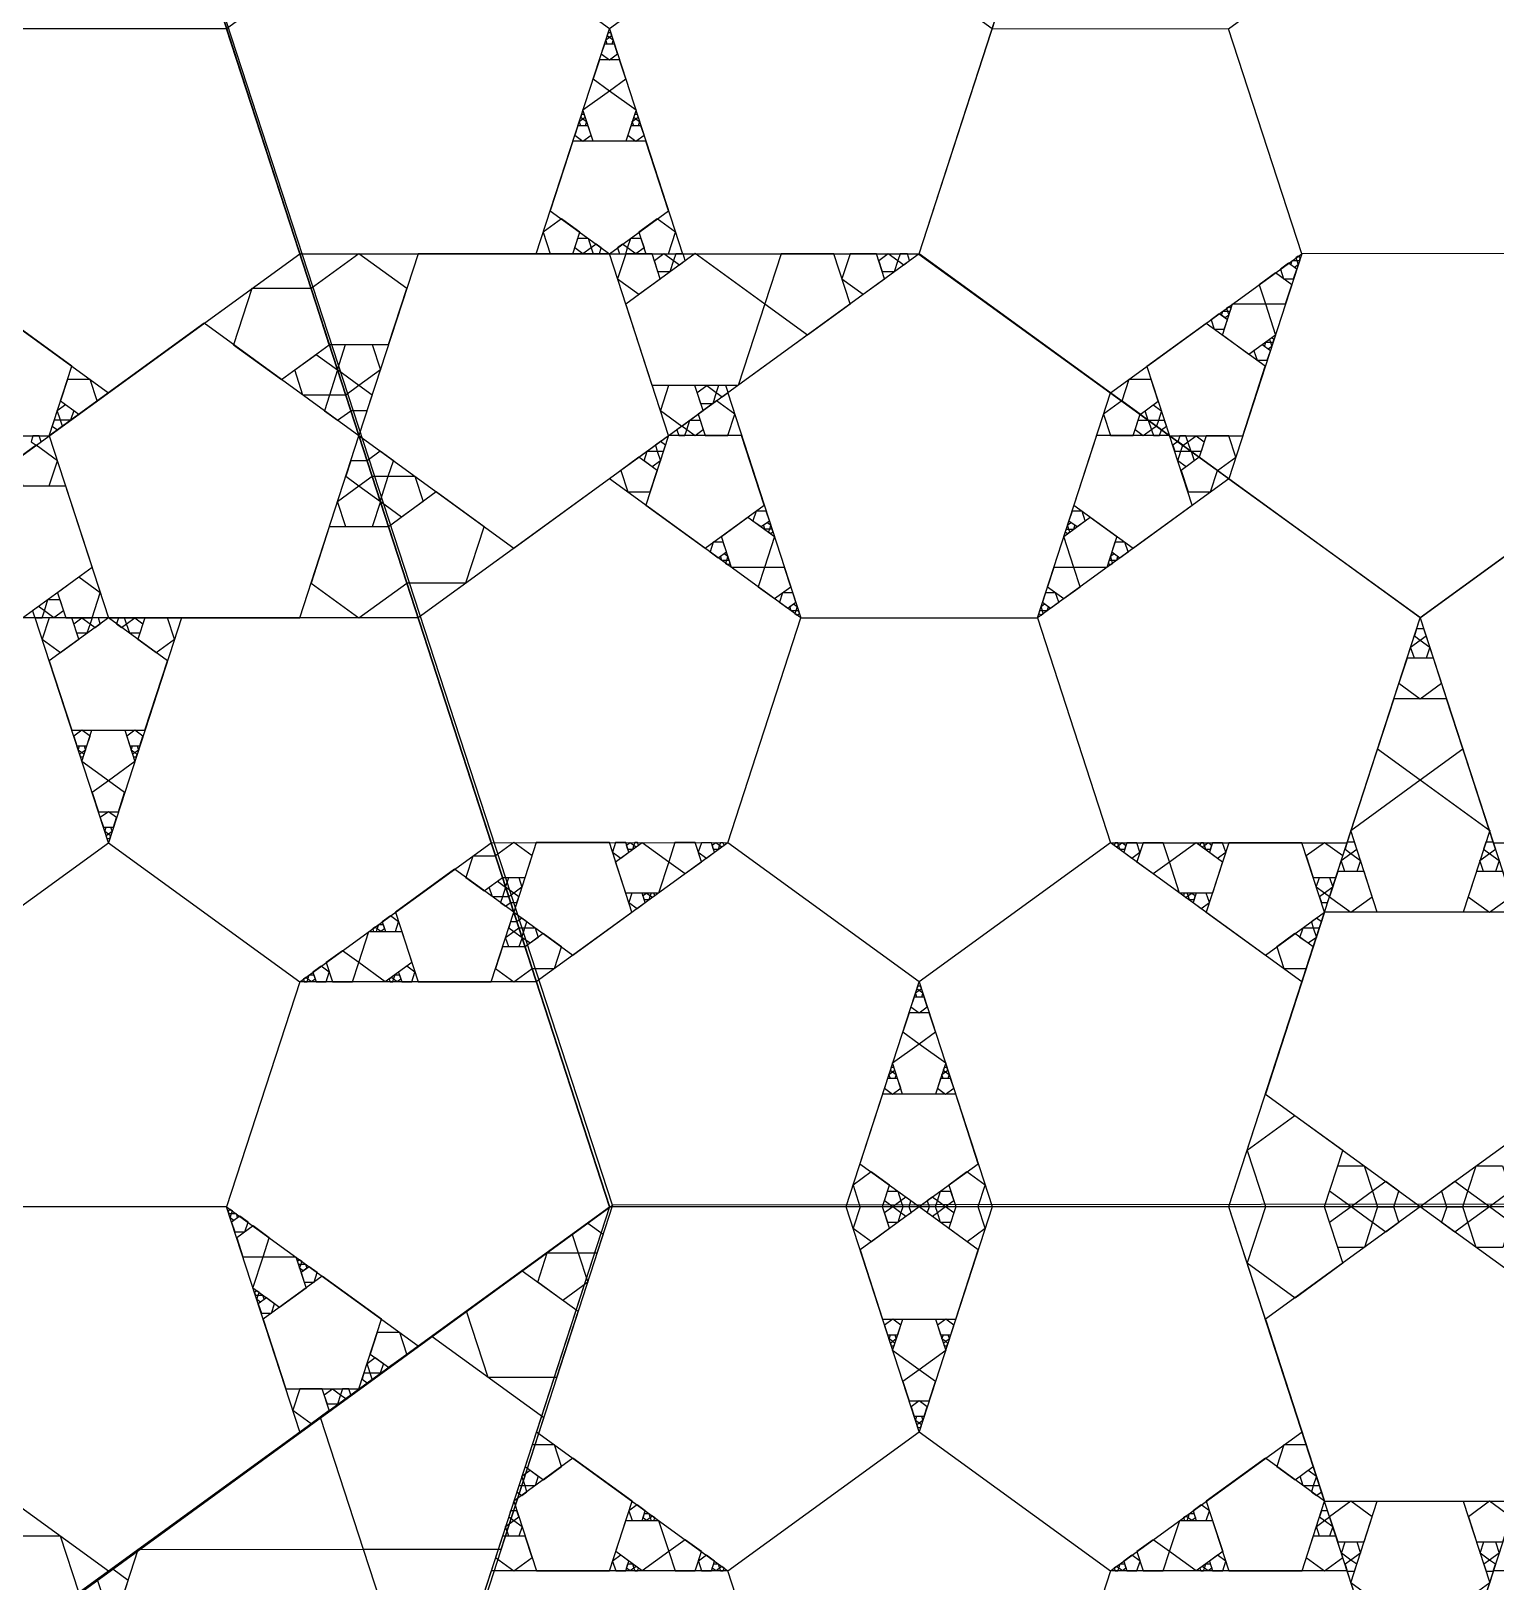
# Model space of a CAD drawing. Header units: inches. Extents: x -578 to 126, y -85 to 118.
# Drawn here: x -297.91 to -282.41, y -20.01 to -3.61 of the extents above; entities that cross this region are included whole.
import ezdxf

# ---------------------------------------------------------------- set-up
doc = ezdxf.new("R2010")
doc.units = ezdxf.units.IN
doc.header["$MEASUREMENT"] = 0
doc.layers.add('drawing', color=7, linetype='Continuous')

msp = doc.modelspace()

# ---------------------------------------------------------------- linework, layer by layer
for points in [[(-283.21, 10.365), (-269.323, 0.299), (-274.606, -16.019), (-291.757, -16.037), (-297.075, 0.269)], [(-288.515, -5.97), (-286.49, 0.261), (-279.939, 0.26), (-277.915, -5.97), (-283.215, -9.821)], [(-284.468, -5.97), (-285.244, -3.591), (-283.221, -2.118), (-281.195, -3.587), (-281.966, -5.967)], [(-287.264, -9.821), (-286.49, -12.201), (-288.515, -13.671), (-290.539, -12.201), (-289.766, -9.821)], [(-299.114, -13.672), (-297.09, -12.201), (-295.065, -13.672), (-295.839, -16.052), (-298.341, -16.052)], [(-287.263, -22.282), (-289.765, -22.282), (-290.539, -19.903), (-288.514, -18.432), (-286.49, -19.903)]]:
    msp.add_lwpolyline(points, close=True)
at = {"layer": 'drawing'}
for points in [[(-291.791, -16.051), (-274.639, -16.052), (-269.339, 0.26), (-283.214, 10.342), (-297.09, 0.261)], [(-286.49, 0.261), (-291.79, 4.111), (-297.09, 0.261), (-295.066, -5.97), (-288.515, -5.97)], [(-286.49, 0.261), (-291.79, 4.111), (-297.09, 0.261), (-295.066, -5.97), (-288.515, -5.97)], [(-305.666, -26.133), (-291.79, -16.052), (-297.09, 0.26), (-314.241, 0.26), (-319.541, -16.052)], [(-297.075, 0.269), (-314.226, 0.251), (-319.509, -16.067), (-305.622, -26.133), (-291.757, -16.037)], [(-300.366, -9.821), (-295.065, -5.971), (-297.09, 0.26), (-303.641, 0.26), (-305.666, -5.971)], [(-300.366, -9.821), (-295.065, -5.971), (-297.09, 0.26), (-303.641, 0.26), (-305.666, -5.971)], [(-283.213, -9.82), (-277.917, -5.963), (-279.948, 0.265), (-286.499, 0.258), (-288.517, -5.974)], [(-293.815, -2.119), (-295.839, -3.59), (-295.066, -5.97), (-292.564, -5.97), (-291.79, -3.59)], [(-291.79, -3.59), (-291.017, -5.97), (-288.515, -5.97), (-287.741, -3.59), (-289.766, -2.119)], [(-299.114, -5.971), (-297.09, -7.441), (-295.065, -5.971), (-295.839, -3.591), (-298.341, -3.591)], [(-285.244, -3.591), (-287.746, -3.594), (-288.517, -5.974), (-286.491, -7.443), (-284.468, -5.97)], [(-291.876, -3.855), (-291.79, -3.918), (-291.704, -3.855), (-291.737, -3.754), (-291.843, -3.754)], [(-291.829, -3.708), (-291.79, -3.68), (-291.752, -3.708), (-291.766, -3.754), (-291.814, -3.754)], [(-291.814, -3.663), (-291.79, -3.68), (-291.767, -3.663), (-291.776, -3.635), (-291.805, -3.635)], [(-291.963, -4.12), (-291.79, -4.246), (-291.618, -4.12), (-291.684, -3.918), (-291.897, -3.918)], [(-292.071, -4.45), (-291.79, -4.246), (-291.509, -4.45), (-291.617, -4.78), (-291.964, -4.78)], [(-292.109, -4.571), (-292.07, -4.542), (-292.032, -4.571), (-292.046, -4.616), (-292.094, -4.616)], [(-292.094, -4.525), (-292.07, -4.542), (-292.047, -4.525), (-292.056, -4.497), (-292.085, -4.497)], [(-291.549, -4.571), (-291.51, -4.542), (-291.471, -4.571), (-291.486, -4.616), (-291.534, -4.616)], [(-291.534, -4.525), (-291.51, -4.542), (-291.486, -4.525), (-291.495, -4.497), (-291.525, -4.497)], [(-292.157, -4.717), (-292.07, -4.78), (-291.984, -4.717), (-292.017, -4.616), (-292.124, -4.616)], [(-291.596, -4.717), (-291.51, -4.78), (-291.424, -4.717), (-291.457, -4.616), (-291.563, -4.616)], [(-292.416, -5.515), (-291.79, -5.97), (-291.165, -5.515), (-291.404, -4.78), (-292.177, -4.78)], [(-292.416, -5.515), (-291.79, -5.97), (-291.165, -5.515), (-291.404, -4.78), (-292.177, -4.78)], [(-292.296, -5.602), (-292.49, -5.743), (-292.416, -5.97), (-292.177, -5.97), (-292.103, -5.743)], [(-291.165, -5.97), (-291.091, -5.743), (-291.284, -5.602), (-291.478, -5.743), (-291.404, -5.97)], [(-292.016, -5.805), (-291.983, -5.907), (-292.07, -5.97), (-292.157, -5.907), (-292.123, -5.805)], [(-291.93, -5.869), (-291.983, -5.907), (-291.963, -5.97), (-291.897, -5.97), (-291.876, -5.907)], [(-291.618, -5.97), (-291.598, -5.907), (-291.651, -5.869), (-291.704, -5.907), (-291.684, -5.97)], [(-291.511, -5.97), (-291.598, -5.907), (-291.564, -5.805), (-291.457, -5.805), (-291.424, -5.907)], [(-293.934, -6.338), (-294.44, -5.97), (-294.946, -6.337), (-294.753, -6.932), (-294.128, -6.932)], [(-293.815, -5.97), (-294.44, -7.895), (-292.803, -9.085), (-291.165, -7.895), (-291.79, -5.97)], [(-293.815, -5.97), (-294.44, -7.895), (-292.803, -9.085), (-291.165, -7.895), (-291.79, -5.97)], [(-288.515, -5.97), (-293.815, -9.821), (-291.791, -16.051), (-285.239, -16.051), (-283.215, -9.821)], [(-288.515, -5.97), (-293.815, -9.821), (-291.791, -16.051), (-285.239, -16.051), (-283.215, -9.821)], [(-291.618, -5.97), (-291.704, -6.235), (-291.479, -6.399), (-291.253, -6.235), (-291.339, -5.97)], [(-290.882, -5.966), (-290.147, -6.5), (-290.428, -7.365), (-291.337, -7.365), (-291.618, -6.5)], [(-291.214, -5.969), (-291.113, -6.043), (-291.152, -6.162), (-291.277, -6.162), (-291.315, -6.043)], [(-291.089, -5.97), (-291.113, -6.043), (-291.051, -6.088), (-290.989, -6.043), (-291.012, -5.97)], [(-287.264, -9.821), (-286.49, -7.441), (-288.515, -5.97), (-290.539, -7.441), (-289.766, -9.821)], [(-289.975, -5.97), (-290.147, -6.5), (-289.696, -6.828), (-289.244, -6.5), (-289.417, -5.97)], [(-289.244, -5.97), (-289.331, -6.235), (-289.105, -6.399), (-288.88, -6.235), (-288.966, -5.97)], [(-288.841, -5.969), (-288.739, -6.043), (-288.778, -6.162), (-288.903, -6.162), (-288.942, -6.043)], [(-288.716, -5.97), (-288.739, -6.043), (-288.677, -6.088), (-288.615, -6.043), (-288.639, -5.97)], [(-284.468, -5.97), (-285.239, -8.351), (-283.213, -9.82), (-281.19, -8.347), (-281.966, -5.967)], [(-284.569, -6.043), (-284.521, -6.043), (-284.506, -6.089), (-284.545, -6.117), (-284.584, -6.089)], [(-284.53, -6.015), (-284.521, -6.043), (-284.492, -6.043), (-284.483, -6.015), (-284.506, -5.998)], [(-283.215, -9.821), (-281.19, -16.052), (-274.639, -16.052), (-272.615, -9.821), (-277.915, -5.97)], [(-283.215, -9.821), (-281.19, -16.052), (-274.639, -16.052), (-272.615, -9.821), (-277.915, -5.97)], [(-284.919, -6.298), (-284.853, -6.501), (-284.64, -6.501), (-284.574, -6.298), (-284.747, -6.173)], [(-284.693, -6.134), (-284.66, -6.235), (-284.554, -6.235), (-284.521, -6.134), (-284.607, -6.071)], [(-294.946, -6.338), (-295.572, -6.338), (-295.765, -6.933), (-295.259, -7.301), (-294.753, -6.933)], [(-285.2, -6.501), (-284.853, -6.501), (-284.745, -6.831), (-285.026, -7.035), (-285.307, -6.832)], [(-285.263, -6.549), (-285.254, -6.577), (-285.225, -6.577), (-285.216, -6.549), (-285.239, -6.532)], [(-298.489, -7.896), (-297.716, -7.896), (-297.477, -7.161), (-298.102, -6.706), (-298.728, -7.161)], [(-295.065, -9.821), (-294.44, -7.896), (-296.078, -6.706), (-297.716, -7.896), (-297.09, -9.821)], [(-295.065, -9.821), (-294.44, -7.896), (-296.078, -6.706), (-297.716, -7.896), (-297.09, -9.821)], [(-286.105, -7.162), (-285.865, -7.897), (-285.092, -7.896), (-284.854, -7.16), (-285.48, -6.707)], [(-286.105, -7.162), (-285.865, -7.897), (-285.092, -7.896), (-284.854, -7.16), (-285.48, -6.707)], [(-285.426, -6.668), (-285.393, -6.769), (-285.287, -6.769), (-285.254, -6.668), (-285.34, -6.605)], [(-285.302, -6.577), (-285.254, -6.577), (-285.239, -6.622), (-285.278, -6.65), (-285.317, -6.622)], [(-284.809, -6.878), (-284.8, -6.906), (-284.771, -6.906), (-284.762, -6.878), (-284.786, -6.86)], [(-294.665, -7.2), (-294.752, -7.467), (-295.033, -7.467), (-295.119, -7.2), (-294.892, -7.035)], [(-294.213, -7.2), (-294.44, -7.365), (-294.668, -7.2), (-294.581, -6.932), (-294.3, -6.932)], [(-284.973, -6.997), (-284.94, -7.098), (-284.833, -7.098), (-284.8, -6.996), (-284.887, -6.934)], [(-284.848, -6.906), (-284.8, -6.906), (-284.786, -6.951), (-284.824, -6.979), (-284.863, -6.951)], [(-297.209, -7.528), (-297.283, -7.301), (-297.522, -7.301), (-297.596, -7.528), (-297.403, -7.669)], [(-294.301, -7.466), (-294.44, -7.365), (-294.58, -7.466), (-294.527, -7.63), (-294.354, -7.63)], [(-291.165, -7.365), (-291.251, -7.63), (-291.025, -7.794), (-290.8, -7.63), (-290.886, -7.365)], [(-290.761, -7.364), (-290.66, -7.438), (-290.698, -7.557), (-290.824, -7.557), (-290.862, -7.438)], [(-290.636, -7.365), (-290.66, -7.438), (-290.597, -7.483), (-290.535, -7.438), (-290.559, -7.365)], [(-286.059, -7.302), (-286.298, -7.302), (-286.371, -7.53), (-286.178, -7.67), (-285.985, -7.529)], [(-294.579, -7.467), (-294.752, -7.467), (-294.805, -7.631), (-294.665, -7.732), (-294.526, -7.631)], [(-290.539, -7.895), (-290.465, -7.668), (-290.659, -7.528), (-290.852, -7.668), (-290.778, -7.895)], [(-286.371, -7.528), (-286.564, -7.668), (-286.49, -7.895), (-286.251, -7.895), (-286.178, -7.668)], [(-297.489, -7.732), (-297.596, -7.732), (-297.63, -7.63), (-297.543, -7.567), (-297.456, -7.63)], [(-285.951, -7.631), (-285.984, -7.733), (-286.092, -7.733), (-286.125, -7.631), (-286.038, -7.568)], [(-297.576, -7.795), (-297.596, -7.732), (-297.662, -7.732), (-297.683, -7.795), (-297.629, -7.833)], [(-290.992, -7.895), (-290.972, -7.833), (-291.025, -7.794), (-291.079, -7.833), (-291.058, -7.895)], [(-290.885, -7.896), (-290.972, -7.833), (-290.939, -7.731), (-290.832, -7.731), (-290.798, -7.833)], [(-286.091, -7.731), (-286.057, -7.833), (-286.144, -7.896), (-286.231, -7.833), (-286.198, -7.731)], [(-286.004, -7.794), (-286.057, -7.833), (-286.037, -7.895), (-285.971, -7.895), (-285.951, -7.833)], [(-285.918, -7.733), (-285.984, -7.733), (-286.004, -7.796), (-285.951, -7.834), (-285.898, -7.796)], [(-297.716, -8.426), (-297.629, -8.161), (-297.855, -7.997), (-298.08, -8.161), (-297.994, -8.426)], [(-297.888, -7.896), (-297.908, -7.959), (-297.855, -7.997), (-297.802, -7.959), (-297.822, -7.896)], [(-290.392, -7.895), (-291.165, -7.895), (-291.404, -8.631), (-290.778, -9.085), (-290.153, -8.631)], [(-291.304, -7.997), (-291.284, -8.059), (-291.218, -8.059), (-291.198, -7.997), (-291.251, -7.958)], [(-285.626, -8.631), (-285.865, -7.895), (-286.638, -7.895), (-286.877, -8.631), (-286.251, -9.085)], [(-285.626, -8.631), (-285.865, -7.895), (-286.638, -7.895), (-286.877, -8.631), (-286.251, -9.085)], [(-285.811, -8.059), (-285.746, -8.059), (-285.725, -7.997), (-285.779, -7.958), (-285.832, -7.997)], [(-285.725, -7.998), (-285.672, -7.959), (-285.693, -7.897), (-285.758, -7.897), (-285.779, -7.959)], [(-285.639, -8.061), (-285.672, -7.959), (-285.585, -7.896), (-285.499, -7.959), (-285.532, -8.061)], [(-285.358, -8.264), (-285.165, -8.123), (-285.239, -7.896), (-285.478, -7.897), (-285.552, -8.124)], [(-294.579, -8.325), (-294.44, -8.426), (-294.3, -8.325), (-294.354, -8.161), (-294.526, -8.161)], [(-294.301, -8.324), (-294.129, -8.324), (-294.075, -8.16), (-294.215, -8.059), (-294.354, -8.16)], [(-291.671, -8.263), (-291.597, -8.49), (-291.358, -8.49), (-291.284, -8.263), (-291.478, -8.122)], [(-291.391, -8.059), (-291.284, -8.059), (-291.251, -8.161), (-291.338, -8.224), (-291.424, -8.161)], [(-285.779, -8.161), (-285.746, -8.059), (-285.638, -8.059), (-285.605, -8.161), (-285.692, -8.224)], [(-285.671, -8.49), (-285.432, -8.49), (-285.359, -8.263), (-285.552, -8.123), (-285.745, -8.263)], [(-294.216, -8.591), (-294.129, -8.324), (-293.848, -8.324), (-293.761, -8.591), (-293.988, -8.757)], [(-289.766, -9.821), (-291.79, -8.35), (-293.815, -9.821), (-293.042, -12.2), (-290.539, -12.201)], [(-286.49, -12.201), (-283.988, -12.201), (-283.215, -9.821), (-285.239, -8.35), (-287.264, -9.821)], [(-279.166, -9.821), (-281.19, -8.35), (-283.215, -9.821), (-282.442, -12.201), (-279.939, -12.201)], [(-297.998, -9.825), (-298.733, -9.291), (-298.452, -8.426), (-297.543, -8.426), (-297.262, -9.291)], [(-294.667, -8.591), (-294.44, -8.426), (-294.213, -8.591), (-294.299, -8.859), (-294.58, -8.859)], [(-293.934, -9.453), (-293.309, -9.453), (-293.115, -8.858), (-293.622, -8.49), (-294.128, -8.858)], [(-290.044, -8.96), (-290.151, -9.29), (-290.499, -9.29), (-290.606, -8.96), (-290.325, -8.756)], [(-290.132, -8.693), (-290.239, -8.693), (-290.272, -8.795), (-290.186, -8.857), (-290.099, -8.795)], [(-290.084, -8.84), (-290.099, -8.885), (-290.147, -8.885), (-290.162, -8.84), (-290.123, -8.812)], [(-286.531, -9.29), (-286.878, -9.29), (-286.986, -8.96), (-286.705, -8.756), (-286.424, -8.96)], [(-286.883, -8.886), (-286.93, -8.886), (-286.945, -8.84), (-286.906, -8.812), (-286.868, -8.84)], [(-286.758, -8.795), (-286.791, -8.693), (-286.897, -8.693), (-286.93, -8.795), (-286.844, -8.857)], [(-294.946, -9.454), (-294.44, -9.821), (-293.934, -9.454), (-294.127, -8.859), (-294.753, -8.859)], [(-290.07, -8.885), (-290.099, -8.885), (-290.108, -8.913), (-290.084, -8.931), (-290.061, -8.913)], [(-286.921, -8.913), (-286.93, -8.886), (-286.96, -8.886), (-286.969, -8.913), (-286.945, -8.931)], [(-290.586, -9.023), (-290.692, -9.023), (-290.725, -9.124), (-290.639, -9.186), (-290.553, -9.124)], [(-290.538, -9.169), (-290.552, -9.215), (-290.6, -9.215), (-290.615, -9.169), (-290.576, -9.141)], [(-286.429, -9.215), (-286.477, -9.215), (-286.492, -9.169), (-286.453, -9.141), (-286.415, -9.169)], [(-286.305, -9.124), (-286.338, -9.023), (-286.444, -9.023), (-286.477, -9.124), (-286.391, -9.187)], [(-290.523, -9.215), (-290.552, -9.215), (-290.562, -9.243), (-290.538, -9.26), (-290.514, -9.243)], [(-289.938, -9.29), (-290.151, -9.29), (-290.217, -9.493), (-290.045, -9.618), (-289.872, -9.493)], [(-286.812, -9.493), (-286.878, -9.29), (-287.091, -9.29), (-287.157, -9.493), (-286.985, -9.618)], [(-286.468, -9.243), (-286.477, -9.215), (-286.506, -9.215), (-286.516, -9.243), (-286.492, -9.26)], [(-297.262, -9.821), (-297.176, -9.556), (-297.402, -9.392), (-297.627, -9.556), (-297.541, -9.821)], [(-297.666, -9.822), (-297.767, -9.748), (-297.729, -9.629), (-297.603, -9.629), (-297.565, -9.748)], [(-289.852, -9.556), (-289.959, -9.556), (-289.991, -9.657), (-289.905, -9.719), (-289.819, -9.657)], [(-289.804, -9.702), (-289.819, -9.748), (-289.867, -9.748), (-289.882, -9.702), (-289.843, -9.674)], [(-287.038, -9.657), (-287.071, -9.556), (-287.177, -9.556), (-287.21, -9.657), (-287.124, -9.719)], [(-302.39, -16.052), (-297.09, -19.903), (-291.79, -16.052), (-293.814, -9.821), (-300.366, -9.821)], [(-302.39, -16.052), (-297.09, -19.903), (-291.79, -16.052), (-293.814, -9.821), (-300.366, -9.821)], [(-297.09, -12.201), (-297.863, -9.821), (-300.366, -9.821), (-301.139, -12.201), (-299.114, -13.672)], [(-297.791, -9.821), (-297.767, -9.748), (-297.83, -9.703), (-297.892, -9.748), (-297.868, -9.821)], [(-297.716, -9.821), (-297.789, -10.049), (-297.596, -10.189), (-297.403, -10.049), (-297.477, -9.821)], [(-296.464, -10.276), (-297.09, -9.821), (-297.716, -10.276), (-297.477, -11.011), (-296.703, -11.011)], [(-296.464, -10.276), (-297.09, -9.821), (-297.716, -10.276), (-297.477, -11.011), (-296.703, -11.011)], [(-297.369, -9.821), (-297.283, -9.884), (-297.316, -9.986), (-297.423, -9.986), (-297.456, -9.884)], [(-297.262, -9.821), (-297.283, -9.884), (-297.229, -9.923), (-297.176, -9.884), (-297.196, -9.821)], [(-295.065, -13.672), (-293.041, -12.201), (-293.814, -9.821), (-296.317, -9.821), (-297.09, -12.201)], [(-296.951, -9.923), (-296.897, -9.884), (-296.918, -9.821), (-296.983, -9.821), (-297.004, -9.884)], [(-296.864, -9.986), (-296.897, -9.884), (-296.81, -9.821), (-296.724, -9.884), (-296.757, -9.986)], [(-296.584, -10.189), (-296.391, -10.049), (-296.464, -9.821), (-296.703, -9.821), (-296.777, -10.049)], [(-289.79, -9.748), (-289.819, -9.748), (-289.828, -9.776), (-289.804, -9.793), (-289.781, -9.776)], [(-287.202, -9.776), (-287.211, -9.748), (-287.24, -9.748), (-287.249, -9.776), (-287.225, -9.793)], [(-287.163, -9.748), (-287.211, -9.748), (-287.225, -9.702), (-287.187, -9.674), (-287.148, -9.702)], [(-283.277, -10.012), (-283.215, -10.057), (-283.153, -10.012), (-283.176, -9.939), (-283.253, -9.939)], [(-283.316, -10.131), (-283.215, -10.057), (-283.113, -10.131), (-283.152, -10.25), (-283.277, -10.25)], [(-283.44, -10.515), (-283.215, -10.679), (-282.989, -10.515), (-283.075, -10.25), (-283.354, -10.25)], [(-283.666, -11.209), (-283.215, -11.537), (-282.763, -11.209), (-282.936, -10.679), (-283.494, -10.679)], [(-297.284, -11.074), (-297.37, -11.011), (-297.456, -11.074), (-297.423, -11.175), (-297.317, -11.175)], [(-296.809, -11.341), (-297.09, -11.546), (-297.371, -11.341), (-297.264, -11.011), (-296.916, -11.011)], [(-296.724, -11.074), (-296.81, -11.011), (-296.896, -11.074), (-296.863, -11.175), (-296.757, -11.175)], [(-297.331, -11.221), (-297.37, -11.249), (-297.409, -11.221), (-297.394, -11.175), (-297.346, -11.175)], [(-297.346, -11.266), (-297.37, -11.249), (-297.394, -11.266), (-297.385, -11.294), (-297.355, -11.294)], [(-296.771, -11.221), (-296.81, -11.249), (-296.848, -11.221), (-296.834, -11.175), (-296.786, -11.175)], [(-296.786, -11.266), (-296.81, -11.249), (-296.834, -11.266), (-296.824, -11.294), (-296.795, -11.294)], [(-296.918, -11.671), (-297.09, -11.546), (-297.262, -11.671), (-297.196, -11.873), (-296.983, -11.873)], [(-283.95, -12.071), (-283.215, -11.537), (-282.479, -12.072), (-282.76, -12.936), (-283.669, -12.936)], [(-297.004, -11.936), (-297.09, -11.873), (-297.176, -11.936), (-297.143, -12.037), (-297.037, -12.037)], [(-297.051, -12.083), (-297.09, -12.111), (-297.129, -12.083), (-297.114, -12.037), (-297.066, -12.037)], [(-297.066, -12.128), (-297.09, -12.111), (-297.114, -12.128), (-297.105, -12.156), (-297.075, -12.156)], [(-292.609, -12.341), (-292.803, -12.2), (-292.996, -12.341), (-292.922, -12.568), (-292.683, -12.568)], [(-292.564, -12.2), (-292.803, -12.936), (-292.177, -13.39), (-291.552, -12.936), (-291.791, -12.2)], [(-292.564, -12.2), (-292.803, -12.936), (-292.177, -13.39), (-291.552, -12.936), (-291.791, -12.2)], [(-290.539, -12.201), (-292.564, -13.671), (-291.791, -16.051), (-289.288, -16.051), (-288.515, -13.671)], [(-291.725, -12.2), (-291.758, -12.302), (-291.671, -12.364), (-291.585, -12.302), (-291.618, -12.2)], [(-291.444, -12.199), (-291.163, -12.403), (-291.27, -12.733), (-291.617, -12.733), (-291.725, -12.403)], [(-291.57, -12.2), (-291.532, -12.228), (-291.547, -12.274), (-291.594, -12.274), (-291.609, -12.228)], [(-291.523, -12.2), (-291.532, -12.228), (-291.508, -12.246), (-291.484, -12.228), (-291.493, -12.2)], [(-291.097, -12.2), (-291.163, -12.403), (-290.99, -12.528), (-290.818, -12.403), (-290.884, -12.2)], [(-290.818, -12.201), (-290.851, -12.302), (-290.765, -12.364), (-290.679, -12.302), (-290.712, -12.201)], [(-290.664, -12.2), (-290.625, -12.228), (-290.64, -12.274), (-290.688, -12.274), (-290.703, -12.228)], [(-290.616, -12.201), (-290.625, -12.228), (-290.601, -12.246), (-290.578, -12.228), (-290.587, -12.201)], [(-288.515, -13.671), (-287.742, -16.051), (-285.239, -16.051), (-284.466, -13.672), (-286.49, -12.201)], [(-286.428, -12.246), (-286.405, -12.229), (-286.414, -12.201), (-286.443, -12.201), (-286.452, -12.229)], [(-286.39, -12.274), (-286.405, -12.229), (-286.366, -12.2), (-286.327, -12.229), (-286.342, -12.274)], [(-286.265, -12.364), (-286.179, -12.302), (-286.212, -12.201), (-286.318, -12.201), (-286.351, -12.302)], [(-286.039, -12.528), (-285.867, -12.403), (-285.933, -12.201), (-286.146, -12.201), (-286.212, -12.403)], [(-285.76, -12.734), (-285.867, -12.403), (-285.586, -12.199), (-285.305, -12.403), (-285.412, -12.734)], [(-285.522, -12.246), (-285.498, -12.229), (-285.507, -12.201), (-285.536, -12.201), (-285.546, -12.229)], [(-285.483, -12.274), (-285.498, -12.229), (-285.459, -12.2), (-285.421, -12.229), (-285.435, -12.274)], [(-284.853, -13.391), (-284.227, -12.936), (-284.466, -12.201), (-285.239, -12.201), (-285.478, -12.936)], [(-284.853, -13.391), (-284.227, -12.936), (-284.466, -12.201), (-285.239, -12.201), (-285.478, -12.936)], [(-285.358, -12.365), (-285.272, -12.302), (-285.305, -12.201), (-285.412, -12.201), (-285.444, -12.302)], [(-284.034, -12.341), (-284.227, -12.201), (-284.42, -12.341), (-284.347, -12.568), (-284.108, -12.568)], [(-284.01, -12.269), (-283.948, -12.314), (-283.886, -12.269), (-283.91, -12.196), (-283.987, -12.196)], [(-282.544, -12.269), (-282.481, -12.314), (-282.419, -12.269), (-282.443, -12.196), (-282.52, -12.196)], [(-292.995, -12.342), (-293.234, -12.342), (-293.308, -12.569), (-293.115, -12.709), (-292.922, -12.569)], [(-284.05, -12.388), (-283.948, -12.314), (-283.847, -12.388), (-283.886, -12.507), (-284.011, -12.507)], [(-282.583, -12.388), (-282.481, -12.314), (-282.38, -12.388), (-282.419, -12.507), (-282.544, -12.507)], [(-293.041, -13.672), (-292.802, -12.937), (-293.428, -12.482), (-294.053, -12.937), (-293.814, -13.672)], [(-293.041, -13.672), (-292.802, -12.937), (-293.428, -12.482), (-294.053, -12.937), (-293.814, -13.672)], [(-292.888, -12.671), (-292.921, -12.773), (-293.028, -12.773), (-293.062, -12.671), (-292.975, -12.608)], [(-292.716, -12.67), (-292.803, -12.733), (-292.89, -12.67), (-292.856, -12.568), (-292.749, -12.568)], [(-284.14, -12.67), (-284.227, -12.734), (-284.314, -12.67), (-284.281, -12.568), (-284.173, -12.568)], [(-284.174, -12.772), (-283.948, -12.936), (-283.723, -12.772), (-283.809, -12.507), (-284.088, -12.507)], [(-282.707, -12.772), (-282.481, -12.936), (-282.256, -12.772), (-282.342, -12.507), (-282.621, -12.507)], [(-292.855, -12.773), (-292.921, -12.773), (-292.941, -12.835), (-292.888, -12.874), (-292.835, -12.835)], [(-292.749, -12.772), (-292.803, -12.733), (-292.856, -12.772), (-292.836, -12.835), (-292.77, -12.835)], [(-291.552, -12.733), (-291.584, -12.835), (-291.498, -12.897), (-291.412, -12.835), (-291.445, -12.733)], [(-291.397, -12.733), (-291.359, -12.761), (-291.373, -12.807), (-291.421, -12.807), (-291.436, -12.761)], [(-291.35, -12.733), (-291.359, -12.761), (-291.335, -12.778), (-291.311, -12.761), (-291.32, -12.733)], [(-285.695, -12.779), (-285.671, -12.761), (-285.68, -12.734), (-285.71, -12.734), (-285.719, -12.761)], [(-285.656, -12.807), (-285.671, -12.761), (-285.632, -12.733), (-285.594, -12.761), (-285.609, -12.807)], [(-285.531, -12.897), (-285.445, -12.835), (-285.478, -12.734), (-285.585, -12.734), (-285.618, -12.835)], [(-284.174, -12.772), (-284.227, -12.734), (-284.28, -12.772), (-284.26, -12.835), (-284.194, -12.835)], [(-284.853, -14.861), (-283.215, -16.051), (-281.577, -14.862), (-282.203, -12.936), (-284.227, -12.936)], [(-294.255, -13.139), (-294.246, -13.111), (-294.27, -13.094), (-294.294, -13.111), (-294.285, -13.139)], [(-294.208, -13.139), (-294.246, -13.111), (-294.231, -13.066), (-294.184, -13.066), (-294.169, -13.111)], [(-294.053, -13.139), (-294.02, -13.038), (-294.107, -12.975), (-294.193, -13.038), (-294.16, -13.139)], [(-292.855, -13.1), (-292.802, -13.139), (-292.749, -13.1), (-292.769, -13.038), (-292.835, -13.038)], [(-292.75, -13.1), (-292.684, -13.1), (-292.663, -13.037), (-292.717, -12.998), (-292.77, -13.037)], [(-292.717, -13.202), (-292.684, -13.1), (-292.576, -13.1), (-292.543, -13.202), (-292.63, -13.265)], [(-284.453, -13.1), (-284.346, -13.1), (-284.313, -13.202), (-284.4, -13.265), (-284.487, -13.202)], [(-284.366, -13.037), (-284.346, -13.1), (-284.28, -13.1), (-284.26, -13.037), (-284.313, -12.999)], [(-294.161, -13.674), (-294.442, -13.469), (-294.335, -13.139), (-293.987, -13.139), (-293.88, -13.469)], [(-292.889, -13.202), (-292.802, -13.139), (-292.715, -13.202), (-292.748, -13.304), (-292.856, -13.304)], [(-292.609, -13.531), (-292.371, -13.531), (-292.297, -13.304), (-292.49, -13.163), (-292.683, -13.304)], [(-284.733, -13.304), (-284.659, -13.531), (-284.42, -13.531), (-284.347, -13.304), (-284.54, -13.163)], [(-294.508, -13.672), (-294.442, -13.469), (-294.614, -13.344), (-294.787, -13.469), (-294.721, -13.672)], [(-292.995, -13.532), (-292.802, -13.672), (-292.609, -13.532), (-292.683, -13.304), (-292.922, -13.304)], [(-294.941, -13.672), (-294.98, -13.644), (-294.965, -13.599), (-294.917, -13.599), (-294.902, -13.644)], [(-294.787, -13.672), (-294.754, -13.571), (-294.84, -13.508), (-294.926, -13.571), (-294.893, -13.672)], [(-294.034, -13.672), (-294.073, -13.644), (-294.058, -13.599), (-294.01, -13.599), (-293.996, -13.644)], [(-293.88, -13.672), (-293.847, -13.571), (-293.933, -13.508), (-294.02, -13.571), (-293.987, -13.672)], [(-295.839, -16.052), (-293.814, -17.523), (-291.79, -16.052), (-292.563, -13.672), (-295.065, -13.672)], [(-294.989, -13.672), (-294.98, -13.644), (-295.003, -13.627), (-295.027, -13.644), (-295.018, -13.672)], [(-294.082, -13.672), (-294.073, -13.644), (-294.097, -13.627), (-294.121, -13.644), (-294.111, -13.672)], [(-288.554, -13.79), (-288.515, -13.762), (-288.476, -13.79), (-288.491, -13.835), (-288.539, -13.835)], [(-288.539, -13.744), (-288.515, -13.762), (-288.491, -13.744), (-288.5, -13.717), (-288.53, -13.717)], [(-288.601, -13.937), (-288.515, -13.999), (-288.429, -13.937), (-288.462, -13.835), (-288.568, -13.835)], [(-288.687, -14.202), (-288.515, -14.327), (-288.343, -14.202), (-288.408, -13.999), (-288.621, -13.999)], [(-288.796, -14.531), (-288.515, -14.327), (-288.234, -14.531), (-288.341, -14.861), (-288.689, -14.861)], [(-288.819, -14.607), (-288.795, -14.624), (-288.771, -14.607), (-288.78, -14.579), (-288.81, -14.579)], [(-288.259, -14.607), (-288.235, -14.624), (-288.211, -14.607), (-288.22, -14.579), (-288.249, -14.579)], [(-288.881, -14.799), (-288.795, -14.861), (-288.709, -14.799), (-288.742, -14.697), (-288.848, -14.697)], [(-288.834, -14.652), (-288.795, -14.624), (-288.756, -14.652), (-288.771, -14.697), (-288.819, -14.697)], [(-288.321, -14.799), (-288.235, -14.861), (-288.149, -14.799), (-288.182, -14.697), (-288.288, -14.697)], [(-288.274, -14.652), (-288.235, -14.624), (-288.196, -14.652), (-288.211, -14.697), (-288.259, -14.697)], [(-289.141, -15.597), (-288.515, -16.051), (-287.889, -15.597), (-288.128, -14.861), (-288.902, -14.861)], [(-289.141, -15.597), (-288.515, -16.051), (-287.889, -15.597), (-288.128, -14.861), (-288.902, -14.861)], [(-284.54, -15.089), (-285.046, -15.456), (-284.853, -16.051), (-284.227, -16.051), (-284.034, -15.456)], [(-289.021, -15.684), (-289.214, -15.824), (-289.141, -16.051), (-288.902, -16.051), (-288.828, -15.824)], [(-287.889, -16.051), (-287.816, -15.824), (-288.009, -15.684), (-288.202, -15.824), (-288.128, -16.051)], [(-283.806, -15.62), (-283.719, -15.888), (-283.947, -16.053), (-284.174, -15.888), (-284.087, -15.62)], [(-282.483, -16.053), (-282.711, -15.888), (-282.624, -15.62), (-282.343, -15.62), (-282.256, -15.888)], [(-288.741, -15.887), (-288.708, -15.989), (-288.794, -16.052), (-288.881, -15.989), (-288.848, -15.887)], [(-288.236, -16.052), (-288.322, -15.989), (-288.289, -15.887), (-288.182, -15.887), (-288.149, -15.989)], [(-283.58, -15.786), (-283.719, -15.888), (-283.666, -16.052), (-283.494, -16.052), (-283.44, -15.888)], [(-282.764, -16.052), (-282.711, -15.888), (-282.85, -15.786), (-282.989, -15.888), (-282.936, -16.052)], [(-298.341, -16.052), (-299.114, -18.432), (-297.09, -19.903), (-295.065, -18.432), (-295.839, -16.052)], [(-283.214, -42.445), (-269.338, -32.364), (-274.639, -16.052), (-291.79, -16.052), (-297.09, -32.364)], [(-291.757, -16.037), (-297.04, -32.355), (-283.153, -42.421), (-269.288, -32.325), (-274.606, -16.019)], [(-283.214, -22.282), (-285.239, -16.052), (-291.79, -16.052), (-293.814, -22.282), (-288.514, -26.133)], [(-283.214, -22.282), (-285.239, -16.052), (-291.79, -16.052), (-293.814, -22.282), (-288.514, -26.133)], [(-288.514, -18.432), (-289.288, -16.052), (-291.79, -16.052), (-292.563, -18.432), (-290.539, -19.903)], [(-289.14, -16.052), (-289.214, -16.279), (-289.02, -16.42), (-288.827, -16.279), (-288.901, -16.052)], [(-287.889, -16.506), (-288.514, -16.052), (-289.14, -16.506), (-288.901, -17.242), (-288.128, -17.242)], [(-287.889, -16.506), (-288.514, -16.052), (-289.14, -16.506), (-288.901, -17.242), (-288.128, -17.242)], [(-288.794, -16.051), (-288.707, -16.114), (-288.74, -16.217), (-288.847, -16.217), (-288.881, -16.114)], [(-288.654, -15.95), (-288.708, -15.989), (-288.687, -16.051), (-288.621, -16.051), (-288.601, -15.989)], [(-288.687, -16.052), (-288.707, -16.114), (-288.654, -16.153), (-288.6, -16.114), (-288.621, -16.052)], [(-286.49, -19.903), (-284.465, -18.432), (-285.239, -16.052), (-287.741, -16.052), (-288.514, -18.432)], [(-288.343, -16.051), (-288.322, -15.989), (-288.376, -15.95), (-288.429, -15.989), (-288.409, -16.051)], [(-288.375, -16.153), (-288.322, -16.114), (-288.342, -16.052), (-288.408, -16.052), (-288.428, -16.114)], [(-288.288, -16.217), (-288.322, -16.114), (-288.235, -16.051), (-288.148, -16.114), (-288.181, -16.217)], [(-288.008, -16.42), (-287.815, -16.279), (-287.889, -16.052), (-288.128, -16.052), (-288.202, -16.279)], [(-284.852, -16.052), (-285.045, -16.647), (-284.539, -17.015), (-284.033, -16.647), (-284.226, -16.052)], [(-281.576, -17.242), (-283.214, -16.052), (-284.852, -17.242), (-284.226, -19.167), (-282.202, -19.167)], [(-281.576, -17.242), (-283.214, -16.052), (-284.852, -17.242), (-284.226, -19.167), (-282.202, -19.167)], [(-283.946, -16.051), (-283.719, -16.216), (-283.805, -16.483), (-284.086, -16.483), (-284.173, -16.216)], [(-283.665, -16.052), (-283.719, -16.216), (-283.579, -16.317), (-283.44, -16.216), (-283.493, -16.052)], [(-277.914, -26.133), (-272.614, -22.282), (-274.639, -16.052), (-281.19, -16.052), (-283.214, -22.282)], [(-277.914, -26.133), (-272.614, -22.282), (-274.639, -16.052), (-281.19, -16.052), (-283.214, -22.282)], [(-282.849, -16.317), (-282.71, -16.216), (-282.763, -16.052), (-282.935, -16.052), (-282.989, -16.216)], [(-282.623, -16.483), (-282.71, -16.216), (-282.483, -16.051), (-282.255, -16.216), (-282.342, -16.483)], [(-295.815, -16.125), (-295.786, -16.125), (-295.777, -16.097), (-295.8, -16.08), (-295.824, -16.097)], [(-295.8, -16.17), (-295.786, -16.125), (-295.738, -16.125), (-295.723, -16.17), (-295.762, -16.198)], [(-295.753, -16.317), (-295.646, -16.317), (-295.613, -16.216), (-295.699, -16.153), (-295.786, -16.216)], [(-292.183, -16.347), (-292.12, -16.538), (-291.919, -16.538), (-291.857, -16.346), (-292.02, -16.228)], [(-295.666, -16.582), (-295.453, -16.582), (-295.388, -16.38), (-295.56, -16.254), (-295.732, -16.38)], [(-292.448, -16.538), (-292.12, -16.538), (-292.019, -16.849), (-292.284, -17.042), (-292.549, -16.85)], [(-295.561, -16.913), (-295.453, -16.582), (-295.106, -16.582), (-294.999, -16.913), (-295.28, -17.117)], [(-295.082, -16.658), (-295.052, -16.658), (-295.043, -16.63), (-295.067, -16.613), (-295.091, -16.63)], [(-295.067, -16.703), (-295.052, -16.658), (-295.004, -16.658), (-294.99, -16.703), (-295.028, -16.731)], [(-295.019, -16.85), (-294.913, -16.85), (-294.88, -16.749), (-294.966, -16.686), (-295.052, -16.749)], [(-295.213, -17.977), (-294.44, -17.977), (-294.201, -17.242), (-294.827, -16.787), (-295.452, -17.242)], [(-295.213, -17.977), (-294.44, -17.977), (-294.201, -17.242), (-294.827, -16.787), (-295.452, -17.242)], [(-293.302, -17.162), (-293.075, -17.855), (-292.346, -17.855), (-292.121, -17.16), (-292.712, -16.732)], [(-295.535, -16.987), (-295.506, -16.987), (-295.496, -16.959), (-295.52, -16.942), (-295.544, -16.959)], [(-295.52, -17.033), (-295.506, -16.987), (-295.458, -16.987), (-295.443, -17.033), (-295.482, -17.061)], [(-295.472, -17.179), (-295.366, -17.179), (-295.333, -17.078), (-295.419, -17.015), (-295.505, -17.078)], [(-288.708, -17.304), (-288.794, -17.242), (-288.881, -17.304), (-288.848, -17.406), (-288.741, -17.406)], [(-288.233, -17.572), (-288.514, -17.776), (-288.795, -17.572), (-288.688, -17.242), (-288.341, -17.242)], [(-288.148, -17.304), (-288.234, -17.242), (-288.32, -17.304), (-288.287, -17.406), (-288.181, -17.406)], [(-294.847, -18.287), (-294.394, -19.675), (-292.934, -19.673), (-292.484, -18.284), (-293.666, -17.427)], [(-293.934, -17.61), (-294.008, -17.382), (-294.247, -17.382), (-294.32, -17.61), (-294.127, -17.75)], [(-288.756, -17.451), (-288.794, -17.479), (-288.833, -17.451), (-288.818, -17.406), (-288.771, -17.406)], [(-288.771, -17.497), (-288.794, -17.479), (-288.818, -17.497), (-288.809, -17.524), (-288.78, -17.524)], [(-288.195, -17.451), (-288.234, -17.479), (-288.273, -17.451), (-288.258, -17.406), (-288.21, -17.406)], [(-288.21, -17.497), (-288.234, -17.479), (-288.258, -17.497), (-288.249, -17.524), (-288.22, -17.524)], [(-294.214, -17.813), (-294.321, -17.813), (-294.354, -17.711), (-294.267, -17.648), (-294.18, -17.711)], [(-294.3, -17.876), (-294.321, -17.813), (-294.387, -17.813), (-294.407, -17.876), (-294.354, -17.915)], [(-288.342, -17.901), (-288.514, -17.776), (-288.687, -17.901), (-288.621, -18.104), (-288.408, -18.104)], [(-295.065, -17.977), (-295.139, -18.205), (-294.946, -18.345), (-294.753, -18.205), (-294.827, -17.977)], [(-294.719, -17.977), (-294.633, -18.04), (-294.666, -18.142), (-294.773, -18.142), (-294.806, -18.04)], [(-294.612, -17.977), (-294.633, -18.04), (-294.579, -18.079), (-294.526, -18.04), (-294.546, -17.977)], [(-288.428, -18.167), (-288.514, -18.104), (-288.6, -18.167), (-288.568, -18.268), (-288.461, -18.268)], [(-288.476, -18.313), (-288.514, -18.341), (-288.553, -18.313), (-288.538, -18.268), (-288.49, -18.268)], [(-288.491, -18.359), (-288.514, -18.341), (-288.538, -18.359), (-288.529, -18.387), (-288.5, -18.387)], [(-292.296, -18.799), (-292.37, -18.572), (-292.609, -18.572), (-292.683, -18.799), (-292.489, -18.94)], [(-284.42, -18.572), (-284.659, -18.572), (-284.733, -18.799), (-284.539, -18.94), (-284.346, -18.799)], [(-292.177, -18.713), (-292.802, -19.167), (-292.563, -19.903), (-291.79, -19.903), (-291.551, -19.167)], [(-292.177, -18.713), (-292.802, -19.167), (-292.563, -19.903), (-291.79, -19.903), (-291.551, -19.167)], [(-292.576, -19.003), (-292.683, -19.003), (-292.716, -18.901), (-292.629, -18.838), (-292.543, -18.901)], [(-284.465, -19.903), (-284.226, -19.167), (-284.852, -18.713), (-285.478, -19.167), (-285.239, -19.903)], [(-284.312, -18.901), (-284.346, -19.003), (-284.453, -19.003), (-284.486, -18.901), (-284.399, -18.838)], [(-292.663, -19.066), (-292.683, -19.003), (-292.749, -19.003), (-292.769, -19.066), (-292.716, -19.105)], [(-284.28, -19.003), (-284.346, -19.003), (-284.366, -19.066), (-284.313, -19.105), (-284.259, -19.066)], [(-283.722, -19.331), (-283.948, -19.167), (-284.173, -19.331), (-284.087, -19.596), (-283.808, -19.596)], [(-282.479, -20.032), (-283.214, -20.566), (-283.95, -20.032), (-283.669, -19.167), (-282.76, -19.167)], [(-282.255, -19.331), (-282.481, -19.167), (-282.706, -19.331), (-282.62, -19.596), (-282.341, -19.596)], [(-292.855, -19.331), (-292.802, -19.37), (-292.749, -19.331), (-292.769, -19.268), (-292.835, -19.268)], [(-291.498, -19.206), (-291.584, -19.268), (-291.551, -19.37), (-291.444, -19.37), (-291.412, -19.268)], [(-291.373, -19.296), (-291.358, -19.342), (-291.397, -19.37), (-291.435, -19.342), (-291.421, -19.296)], [(-291.334, -19.325), (-291.358, -19.342), (-291.349, -19.37), (-291.32, -19.37), (-291.311, -19.342)], [(-285.68, -19.37), (-285.671, -19.342), (-285.694, -19.325), (-285.718, -19.342), (-285.709, -19.37)], [(-285.632, -19.37), (-285.671, -19.342), (-285.656, -19.296), (-285.608, -19.296), (-285.593, -19.342)], [(-285.478, -19.37), (-285.445, -19.268), (-285.531, -19.206), (-285.617, -19.268), (-285.584, -19.37)], [(-284.28, -19.331), (-284.226, -19.37), (-284.173, -19.331), (-284.194, -19.268), (-284.259, -19.268)], [(-292.889, -19.433), (-292.802, -19.37), (-292.715, -19.433), (-292.749, -19.535), (-292.856, -19.535)], [(-291.27, -19.37), (-291.162, -19.7), (-291.443, -19.904), (-291.724, -19.7), (-291.617, -19.37)], [(-285.585, -19.904), (-285.866, -19.7), (-285.759, -19.37), (-285.412, -19.37), (-285.304, -19.7)], [(-284.313, -19.433), (-284.226, -19.37), (-284.14, -19.433), (-284.173, -19.535), (-284.28, -19.535)], [(-297.403, -20.13), (-297.596, -19.535), (-298.222, -19.535), (-298.415, -20.13), (-297.909, -20.498)], [(-296.775, -19.677), (-294.394, -19.675), (-293.656, -21.938), (-295.58, -23.339), (-297.508, -21.942)], [(-292.995, -19.762), (-292.802, -19.903), (-292.609, -19.762), (-292.683, -19.535), (-292.922, -19.535)], [(-290.99, -19.575), (-291.162, -19.7), (-291.096, -19.903), (-290.883, -19.903), (-290.817, -19.7)], [(-285.932, -19.903), (-285.866, -19.7), (-286.039, -19.575), (-286.211, -19.7), (-286.145, -19.903)], [(-284.42, -19.762), (-284.226, -19.903), (-284.033, -19.762), (-284.107, -19.535), (-284.346, -19.535)], [(-283.846, -19.715), (-283.948, -19.789), (-284.049, -19.715), (-284.01, -19.596), (-283.885, -19.596)], [(-282.38, -19.715), (-282.481, -19.789), (-282.582, -19.715), (-282.543, -19.596), (-282.418, -19.596)], [(-291.671, -19.739), (-291.757, -19.801), (-291.724, -19.903), (-291.618, -19.903), (-291.585, -19.801)], [(-291.546, -19.829), (-291.531, -19.875), (-291.57, -19.903), (-291.609, -19.875), (-291.594, -19.829)], [(-290.764, -19.739), (-290.85, -19.801), (-290.818, -19.903), (-290.711, -19.903), (-290.678, -19.801)], [(-290.639, -19.829), (-290.625, -19.875), (-290.663, -19.903), (-290.702, -19.875), (-290.687, -19.829)], [(-286.365, -19.903), (-286.404, -19.875), (-286.389, -19.829), (-286.341, -19.829), (-286.327, -19.875)], [(-286.211, -19.903), (-286.178, -19.801), (-286.264, -19.739), (-286.35, -19.801), (-286.318, -19.903)], [(-285.459, -19.903), (-285.497, -19.875), (-285.483, -19.829), (-285.435, -19.829), (-285.42, -19.875)], [(-285.304, -19.903), (-285.272, -19.801), (-285.358, -19.739), (-285.444, -19.801), (-285.411, -19.903)], [(-283.886, -19.834), (-283.948, -19.789), (-284.01, -19.834), (-283.986, -19.907), (-283.909, -19.907)], [(-282.419, -19.834), (-282.481, -19.789), (-282.543, -19.834), (-282.519, -19.907), (-282.442, -19.907)], [(-297.206, -20.004), (-297.143, -20.196), (-296.942, -20.195), (-296.88, -20.004), (-297.043, -19.886)], [(-290.539, -19.903), (-293.041, -19.903), (-293.814, -22.282), (-291.79, -23.753), (-289.765, -22.282)], [(-291.507, -19.857), (-291.531, -19.875), (-291.522, -19.903), (-291.493, -19.903), (-291.484, -19.875)], [(-290.601, -19.857), (-290.625, -19.875), (-290.616, -19.903), (-290.586, -19.903), (-290.577, -19.875)], [(-287.263, -22.282), (-285.239, -23.753), (-283.214, -22.282), (-283.987, -19.903), (-286.49, -19.903)], [(-286.413, -19.903), (-286.404, -19.875), (-286.428, -19.857), (-286.451, -19.875), (-286.442, -19.903)], [(-285.507, -19.903), (-285.497, -19.875), (-285.521, -19.857), (-285.545, -19.875), (-285.536, -19.903)], [(-279.939, -19.903), (-282.441, -19.903), (-283.214, -22.282), (-281.19, -23.753), (-279.165, -22.282)]]:
    msp.add_lwpolyline(points, close=True, dxfattribs=at)

doc.saveas('drawing.dxf')
